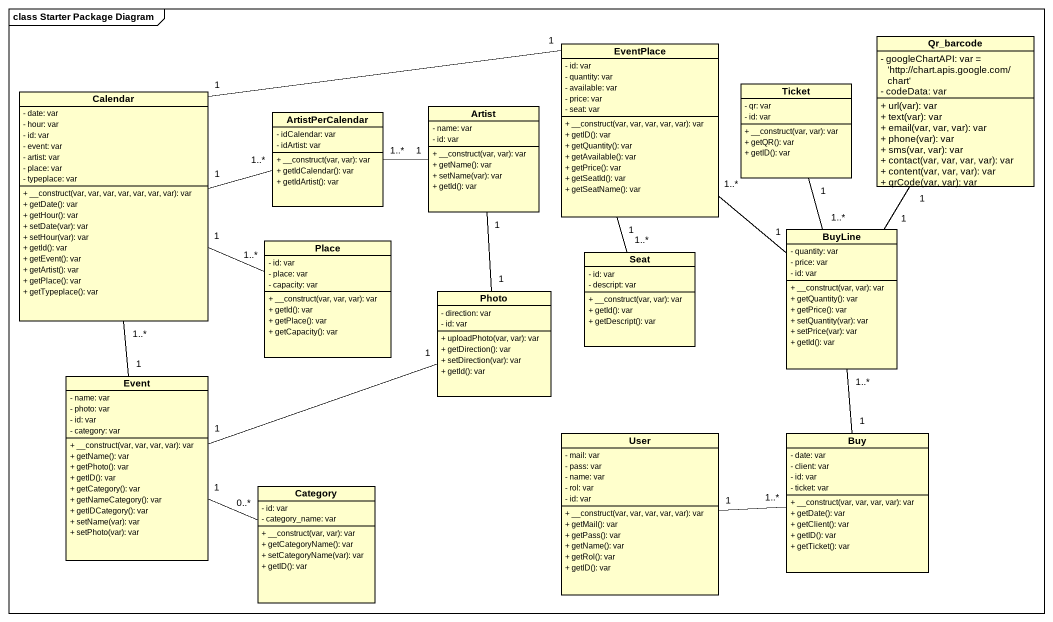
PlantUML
@startuml
mainframe class Starter Package Diagram
hide circle
hide empty members
skinparam classAttributeIconSize 0
class Qr_barcode {
  - googleChartAPI: var = 'http://chart.apis.google.com/chart'
  - codeData: var
  + url(var): var
  + text(var): var
  + email(var, var, var): var
  + phone(var): var
  + sms(var, var): var
  + contact(var, var, var, var): var
  + content(var, var, var): var
  + qrCode(var, var): var
}
class EventPlace {
  - id: var
  - quantity: var
  - available: var
  - price: var
  - seat: var
  + __construct(var, var, var, var, var): var
  + getID(): var
  + getQuantity(): var
  + getAvailable(): var
  + getPrice(): var
  + getSeatId(): var
  + getSeatName(): var
}
class Calendar {
  - date: var
  - hour: var
  - id: var
  - event: var
  - artist: var
  - place: var
  - typeplace: var
  + __construct(var, var, var, var, var, var, var): var
  + getDate(): var
  + getHour(): var
  + setDate(var): var
  + setHour(var): var
  + getId(): var
  + getEvent(): var
  + getArtist(): var
  + getPlace(): var
  + getTypeplace(): var
}
class ArtistPerCalendar {
  - idCalendar: var
  - idArtist: var
  + __construct(var, var): var
  + getIdCalendar(): var
  + getIdArtist(): var
}
class Artist {
  - name: var
  - id: var
  + __construct(var, var): var
  + getName(): var
  + setName(var): var
  + getId(): var
}
class Ticket {
  - qr: var
  - id: var
  + __construct(var, var): var
  + getQR(): var
  + getID(): var
}
class BuyLine {
  - quantity: var
  - price: var
  - id: var
  + __construct(var, var): var
  + getQuantity(): var
  + getPrice(): var
  + setQuantity(var): var
  + setPrice(var): var
  + getId(): var
}
class Place {
  - id: var
  - place: var
  - capacity: var
  + __construct(var, var, var): var
  + getId(): var
  + getPlace(): var
  + getCapacity(): var
}
class Seat {
  - id: var
  - descript: var
  + __construct(var, var): var
  + getId(): var
  + getDescript(): var
}
class Photo {
  - direction: var
  - id: var
  + uploadPhoto(var, var): var
  + getDirection(): var
  + setDirection(var): var
  + getId(): var
}
class Event {
  - name: var
  - photo: var
  - id: var
  - category: var
  + __construct(var, var, var, var): var
  + getName(): var
  + getPhoto(): var
  + getID(): var
  + getCategory(): var
  + getNameCategory(): var
  + getIDCategory(): var
  + setName(var): var
  + setPhoto(var): var
}
class User {
  - mail: var
  - pass: var
  - name: var
  - rol: var
  - id: var
  + __construct(var, var, var, var, var): var
  + getMail(): var
  + getPass(): var
  + getName(): var
  + getRol(): var
  + getID(): var
}
class Buy {
  - date: var
  - client: var
  - id: var
  - ticket: var
  + __construct(var, var, var, var): var
  + getDate(): var
  + getClient(): var
  + getID(): var
  + getTicket(): var
}
class Category {
  - id: var
  - category_name: var
  + __construct(var, var): var
  + getCategoryName(): var
  + setCategoryName(var): var
  + getID(): var
}
EventPlace "1..*" -- "1" BuyLine
EventPlace "1" -- "1..*" Seat
Calendar "1" -right- "1" EventPlace
Calendar "1" -right- "1..*" ArtistPerCalendar
Calendar "1" -right- "1..*" Place
ArtistPerCalendar "1..*" -right- "1" Artist
Artist "1" -- "1" Photo
BuyLine "1" -up- "1" Qr_barcode
BuyLine "1..*" -up- "1" Ticket
Event "1" -up- "1..*" Calendar
Event "1" -right- "1" Photo
Event "1" -right- "0..*" Category
User "1" -right- "1..*" Buy
Buy "1" -up- "1..*" BuyLine
@enduml
